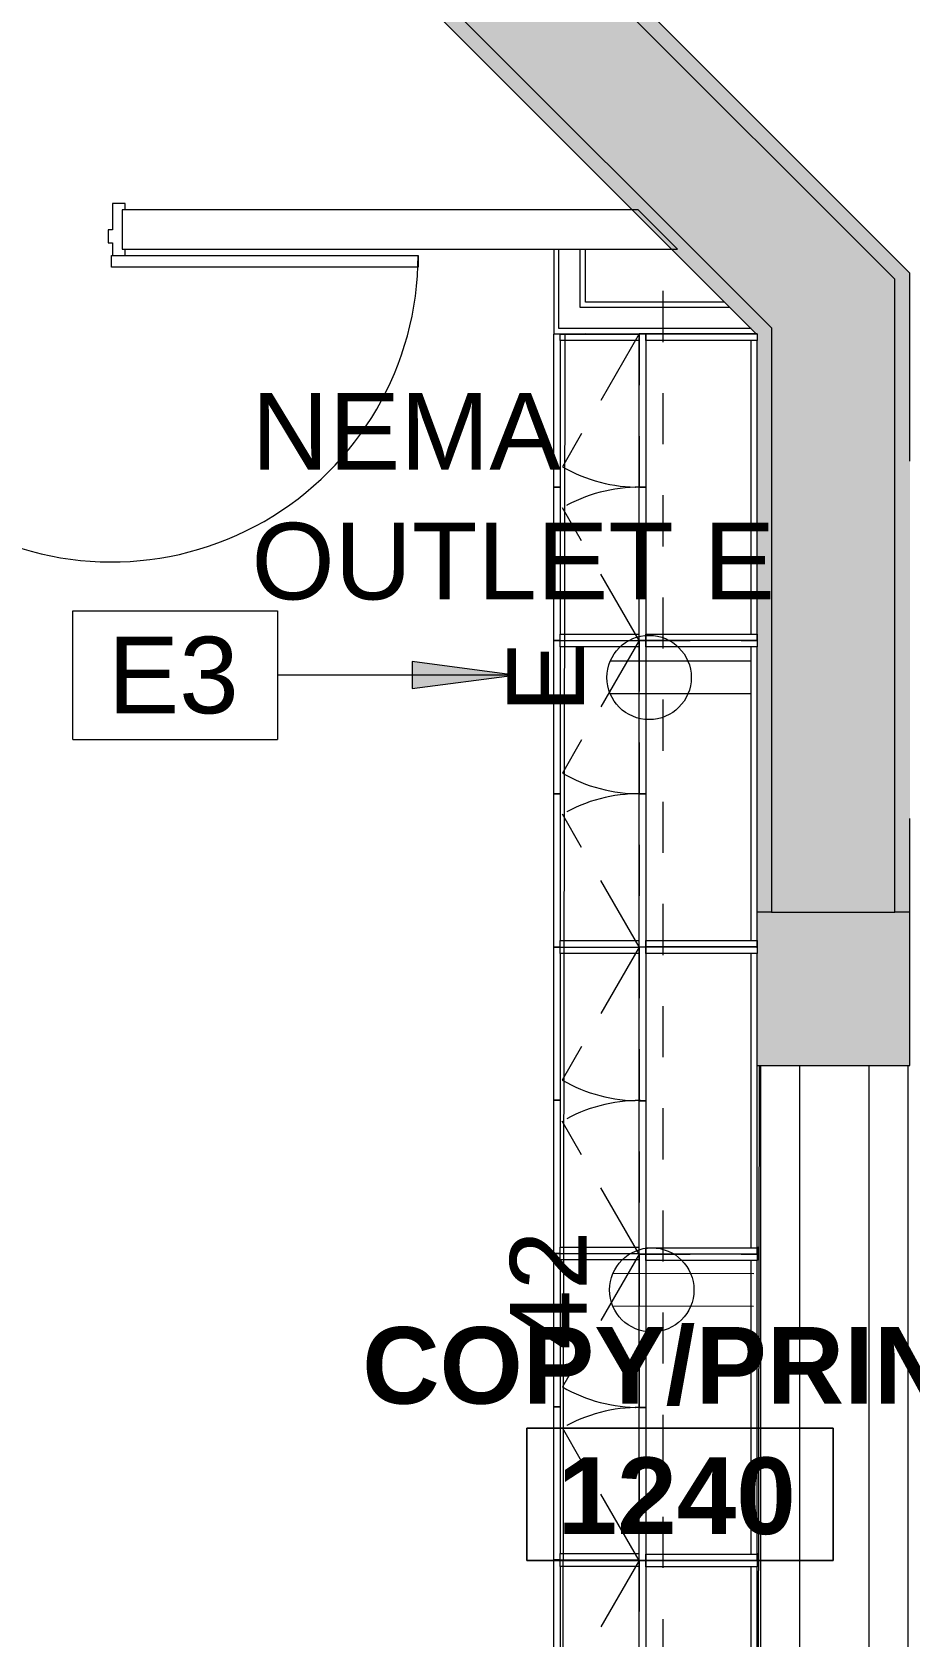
# Model space of a CAD drawing. Header units: inches. Extents: x -326 to 986, y -79 to 1436.
# Drawn here: x -78.7 to 24.4, y 1032.4 to 1220.9 of the extents above; entities that cross this region are included whole.
import ezdxf

# ---------------------------------------------------------------- set-up
doc = ezdxf.new("R2010")
doc.units = ezdxf.units.IN
doc.header["$LTSCALE"] = 48
doc.header["$MEASUREMENT"] = 0
doc.linetypes.add('Dash', pattern=[0.25, 0.125, -0.125])
doc.linetypes.add('Hidden', pattern=[0.28125, 0.1875, -0.09375])
for name, color, linetype, lineweight in [('A-ANNO-KEYN', 8, 'Continuous', 9), ('A-ANNO-NOTE', 4, 'Continuous', 13), ('A-AREA-IDEN', 1, 'Continuous', 9), ('A-DETL', 8, 'Continuous', 9), ('A-DETL-GENF', 247, 'Continuous', 9), ('A-DETL-THIN', 8, 'Continuous', 9), ('A-DOOR', 8, 'Continuous', 13), ('A-WALL', 8, 'Continuous', 13), ('A-WALL-PATT', 8, 'Continuous', 13), ('G-ANNO-TEXT', 8, 'Continuous', 9), ('I-WALL', 8, 'Continuous', 13), ('Q-CASE', 8, 'Continuous', 9), ('Q-CASE-HDLN', 8, 'Dash', 9), ('S-COLS', 8, 'Continuous', 13)]:
    doc.layers.add(name, color=color, linetype=linetype, lineweight=lineweight)
doc.styles.add('Arial', font='arial.ttf', dxfattribs={"height": 9})
doc.styles.add('Swis721 Lt BT', font='swissl.ttf', dxfattribs={"height": 9})
doc.styles.add('Swis721 Lt BT_B', font='', dxfattribs={"height": 9})
doc.styles.get('Swis721 Lt BT_B').set_extended_font_data('Swis721 Lt BT', bold=True)

# ---------------------------------------------------------------- blocks, each defined once
blk = doc.blocks.new('Concrete-Square-Column - 18 x 18-8705067-Level XX  POWER _ SIGNAL NEW')
at = {"layer": 'S-COLS'}
blk.add_hatch(color=256, dxfattribs=at).paths.add_polyline_path([(9, -9), (9, 9), (-8.93, 9), (-8.93, -9), (8.81, -9)], flags=0)
for p, q in [((-7.25, 9), (-8.93, 9)), ((9, 9), (7.25, 9)), ((9, -9), (9, 9)), ((-8.93, -9), (9, -9))]:
    blk.add_line(p, q, dxfattribs=at)
blk = doc.blocks.new('Counter Top - 24_ Depth-8705237-Level XX  POWER _ SIGNAL NEW')
at = {"layer": 'Q-CASE'}
for p, q in [((132.69, 0), (38.62, 0)), ((132.69, -0.13), (132.69, 0)), ((-47.26, -13.5), (-47.26, -20.57)), ((132.69, -23), (132.69, -14)), ((-47.26, -23), (132.69, -23))]:
    blk.add_line(p, q, dxfattribs=at)
blk = doc.blocks.new('Door - Single - Solid Door-8691377-Level XX  POWER _ SIGNAL NEW')
at = {"layer": 'A-DOOR'}
for p, q in [((-50.01, 4.53), (-14.01, 4.53)), ((-50.01, 3.15), (-50.01, 4.53)), ((-14.01, 4.53), (-14.01, 3.15)), ((-14.01, 3.15), (-50.01, 3.15)), ((-15.63, 3.15), (-15.63, 2.4)), ((-14.13, 1.65), (-14.13, 3.15)), ((23.62, 3.15), (22.12, 3.15)), ((22.12, 3.15), (22.12, 1.65)), ((23.62, 2.4), (23.62, 3.15)), ((-13.63, 1.65), (-14.13, 1.65)), ((-14.13, -2.97), (-14.13, 0.15)), ((-14.13, 0.15), (-13.63, 0.15)), ((-13.63, 0.15), (-13.63, 1.65)), ((22.12, 1.65), (21.62, 1.65)), ((21.62, 1.65), (21.62, 0.15)), ((21.62, 0.15), (22.12, 0.15)), ((22.12, 0.15), (22.12, -2.97)), ((-15.63, -2.22), (-15.63, -2.97)), ((-15.63, -2.97), (-14.13, -2.97)), ((22.12, -2.97), (23.62, -2.97)), ((23.62, -2.97), (23.62, -2.22))]:
    blk.add_line(p, q, dxfattribs=at)
blk.add_arc((-14.01, 3.15), 36, 359.5, 180, dxfattribs=at)
blk = doc.blocks.new('CW Cupbd - UB 34_5_h x 24_d - 2 Doors - 1 Shelf-V69-Level XX  POWER _ SIGNAL NEW')
at = {"layer": 'Q-CASE'}
for p, q in [((2, -25.61), (2, -16.34)), ((2.75, -16.34), (2.75, -25.61)), ((37.25, -25.61), (37.25, -16.34)), ((38, -25.61), (38, -16.34)), ((2, -25.61), (2, -26.36)), ((2.75, -25.61), (2, -25.61)), ((20, -26.36), (2, -26.36)), ((2.75, -25.61), (20, -25.61)), ((20, -26.36), (20, -25.61)), ((20, -25.61), (37.25, -25.61)), ((20, -25.61), (20, -26.36)), ((38, -26.36), (20, -26.36)), ((38, -25.61), (37.25, -25.61)), ((38, -26.36), (38, -25.61))]:
    blk.add_line(p, q, dxfattribs=at)
blk = doc.blocks.new('CW Cupbd - UB 34_5_h x 24_d - 2 Doors - 1 Shelf-V70-Level XX  POWER _ SIGNAL NEW')
at = {"layer": 'Q-CASE'}
for p, q in [((37.25, -2.36), (38, -2.36)), ((37.25, -2.47), (37.25, -2.36)), ((38, -2.47), (38, -2.36)), ((2, -25.61), (2, -16.34)), ((2.75, -16.34), (2.75, -25.61)), ((37.25, -25.61), (37.25, -16.34)), ((38, -25.61), (38, -16.34)), ((2, -25.61), (2, -26.36)), ((2.75, -25.61), (2, -25.61)), ((20, -26.36), (2, -26.36)), ((2.75, -25.61), (20, -25.61)), ((20, -26.36), (20, -25.61)), ((20, -25.61), (37.25, -25.61)), ((20, -25.61), (20, -26.36)), ((38, -26.36), (20, -26.36)), ((38, -25.61), (37.25, -25.61)), ((38, -26.36), (38, -25.61))]:
    blk.add_line(p, q, dxfattribs=at)
blk = doc.blocks.new('CW Cupbd - UB 34_5_h x 24_d - 2 Doors - 1 Shelf-V71-Level XX  POWER _ SIGNAL NEW')
at = {"layer": 'Q-CASE'}
for p, q in [((2, -2.36), (2.75, -2.36)), ((2, -2.47), (2, -2.36)), ((2.75, -2.36), (2.75, -2.47)), ((37.25, -2.36), (38, -2.36)), ((37.25, -2.47), (37.25, -2.36)), ((38, -2.47), (38, -2.36)), ((2, -25.61), (2, -16.34)), ((2.75, -16.34), (2.75, -25.61)), ((37.25, -25.61), (37.25, -16.34)), ((38, -25.61), (38, -16.34)), ((2, -25.61), (2, -26.36)), ((2.75, -25.61), (2, -25.61)), ((20, -26.36), (2, -26.36)), ((2.75, -25.61), (20, -25.61)), ((20, -26.36), (20, -25.61)), ((20, -25.61), (37.25, -25.61)), ((20, -25.61), (20, -26.36)), ((38, -26.36), (20, -26.36)), ((38, -25.61), (37.25, -25.61)), ((38, -26.36), (38, -25.61))]:
    blk.add_line(p, q, dxfattribs=at)
blk = doc.blocks.new('CW Cupbd Ohead - 23_5_h x 13 7_8_d - 2 Doors - 2 SHELVES-8590391-Level XX  POWER _ SIGNAL NEW')
at = {"layer": 'Q-CASE', "linetype": 'Hidden'}
for p, q in [((2, 16.24), (17.58, 25.23)), ((37.98, 16.24), (22.4, 25.23))]:
    blk.add_line(p, q, dxfattribs=at)
at = {"layer": 'Q-CASE'}
for p, q in [((2, 16.24), (19.99, 16.24)), ((2, 16.24), (2, 15.45)), ((19.99, 15.45), (2, 15.45)), ((2, 15.45), (2.75, 15.45)), ((2, 2.36), (2, 15.45)), ((2.75, 15.45), (2.75, 2.36)), ((19.99, 15.45), (19.99, 16.24)), ((19.99, 16.24), (37.98, 16.24)), ((19.99, 16.24), (19.99, 15.45)), ((37.98, 15.45), (19.99, 15.45)), ((37.23, 15.45), (37.98, 15.45)), ((37.23, 2.36), (37.23, 15.45)), ((37.98, 15.45), (37.98, 16.24)), ((37.98, 2.36), (37.98, 15.45)), ((2.75, 2.36), (2, 2.36)), ((37.23, 3.11), (2.75, 3.11)), ((2.75, 2.36), (37.23, 2.36)), ((37.98, 2.36), (37.23, 2.36))]:
    blk.add_line(p, q, dxfattribs=at)
at = {"layer": 'Q-CASE', "linetype": 'Hidden'}
for centre, start, end in [((2, 16.24), 359.5, 30), ((37.98, 16.24), 150, 180.5)]:
    blk.add_arc(centre, 17.99, start, end, dxfattribs=at)
at = {"layer": 'Q-CASE-HDLN'}
for p, q in [((37.98, 16.24), (2, 16.24)), ((2, 16.24), (2, 2.36)), ((37.98, 2.36), (37.98, 16.24)), ((2, 2.36), (37.98, 2.36))]:
    blk.add_line(p, q, dxfattribs=at)
blk = doc.blocks.new('CW Cupbd Ohead - 23_5_h x 13 7_8_d - 2 Doors - 2 SHELVES-8699906-Level XX  POWER _ SIGNAL NEW')
at = {"layer": 'Q-CASE', "linetype": 'Hidden'}
for p, q in [((2, 16.24), (17.62, 25.26)), ((38.09, 16.24), (22.46, 25.26))]:
    blk.add_line(p, q, dxfattribs=at)
at = {"layer": 'Q-CASE'}
for p, q in [((2, 16.24), (20.04, 16.24)), ((2, 16.24), (2, 15.45)), ((20.04, 15.45), (2, 15.45)), ((2, 15.45), (2.75, 15.45)), ((2, 2.36), (2, 15.45)), ((2.75, 15.45), (2.75, 2.36)), ((20.04, 15.45), (20.04, 16.24)), ((20.04, 16.24), (38.09, 16.24)), ((20.04, 16.24), (20.04, 15.45)), ((38.09, 15.45), (20.04, 15.45)), ((37.34, 15.45), (38.09, 15.45)), ((37.34, 2.36), (37.34, 15.45)), ((38.09, 15.45), (38.09, 16.24)), ((38.09, 2.36), (38.09, 15.45)), ((2.75, 2.36), (2, 2.36)), ((37.34, 3.11), (2.75, 3.11)), ((2.75, 2.36), (37.34, 2.36)), ((38.09, 2.36), (37.34, 2.36))]:
    blk.add_line(p, q, dxfattribs=at)
at = {"layer": 'Q-CASE', "linetype": 'Hidden'}
for centre, start, end in [((2, 16.24), 359.5, 30), ((38.09, 16.24), 150, 180.5)]:
    blk.add_arc(centre, 18.05, start, end, dxfattribs=at)
at = {"layer": 'Q-CASE-HDLN'}
for p, q in [((38.09, 16.24), (2, 16.24)), ((2, 16.24), (2, 2.36)), ((38.09, 2.36), (38.09, 16.24)), ((2, 2.36), (38.09, 2.36))]:
    blk.add_line(p, q, dxfattribs=at)
blk = doc.blocks.new('CW Cupbd Ohead - 23_5_h x 13 7_8_d - 2 Doors - 2 SHELVES-8699908-Level XX  POWER _ SIGNAL NEW')
at = {"layer": 'Q-CASE', "linetype": 'Hidden'}
for p, q in [((2, 16.24), (17.58, 25.24)), ((38, 16.24), (22.41, 25.24))]:
    blk.add_line(p, q, dxfattribs=at)
at = {"layer": 'Q-CASE'}
for p, q in [((2, 16.24), (20, 16.24)), ((2, 16.24), (2, 15.45)), ((20, 15.45), (2, 15.45)), ((2, 15.45), (2.75, 15.45)), ((2, 2.36), (2, 15.45)), ((2.75, 15.45), (2.75, 2.36)), ((20, 15.45), (20, 16.24)), ((20, 16.24), (38, 16.24)), ((20, 16.24), (20, 15.45)), ((38, 15.45), (20, 15.45)), ((37.25, 15.45), (38, 15.45)), ((37.25, 2.36), (37.25, 15.45)), ((38, 15.45), (38, 16.24)), ((38, 2.36), (38, 15.45)), ((2.75, 2.36), (2, 2.36)), ((37.25, 3.11), (2.75, 3.11)), ((2.75, 2.36), (37.25, 2.36)), ((38, 2.36), (37.25, 2.36))]:
    blk.add_line(p, q, dxfattribs=at)
at = {"layer": 'Q-CASE', "linetype": 'Hidden'}
for centre, start, end in [((2, 16.24), 359.5, 30), ((38, 16.24), 150, 180.5)]:
    blk.add_arc(centre, 18, start, end, dxfattribs=at)
at = {"layer": 'Q-CASE-HDLN'}
for p, q in [((38, 16.24), (2, 16.24)), ((2, 16.24), (2, 2.36)), ((38, 2.36), (38, 16.24)), ((2, 2.36), (38, 2.36))]:
    blk.add_line(p, q, dxfattribs=at)
blk = doc.blocks.new('Room Tag - Room Name and Number-3379422-Level XX  POWER _ SIGNAL NEW')
at = {"layer": 'A-AREA-IDEN'}
for p, q in [((-0.1881, -0.1636), (-0.1881, -0.0018)), ((-0.1881, -0.0018), (0.1869, -0.0018)), ((0.1869, -0.0018), (-0.1881, -0.0018)), ((-0.1881, -0.0018), (-0.1881, -0.1636)), ((0.1869, -0.0018), (0.1869, -0.1636)), ((0.1869, -0.1636), (0.1869, -0.0018)), ((0.1869, -0.1636), (-0.1881, -0.1636)), ((-0.1881, -0.1636), (0.1869, -0.1636))]:
    blk.add_line(p, q, dxfattribs=at)
blk = doc.blocks.new('Keynote Tag - Keynote Number - Boxed-135510-Level XX  POWER _ SIGNAL NEW')
at = {"layer": 'A-ANNO-KEYN'}
for p, q in [((-0.125, -0.0792), (-0.125, 0.0781)), ((-0.125, 0.0781), (0.125, 0.0781)), ((0.125, 0.0781), (0.125, -0.0792)), ((-0.125, -0.0792), (0.125, -0.0792))]:
    blk.add_line(p, q, dxfattribs=at)

msp = doc.modelspace()

# ---------------------------------------------------------------- hatches: boundary and pattern name
at = {"layer": 'A-ANNO-KEYN'}
msp.add_hatch(color=256, dxfattribs=at).paths.add_polyline_path([(-22.05, 1145.38), (-34.05, 1146.96), (-34.05, 1143.8)], flags=0)
at = {"layer": 'A-DETL-GENF'}
h = msp.add_hatch(color=256, dxfattribs=at)
h.paths.add_polyline_path([(858.61, -77.72), (982.64, -77.72), (982.64, -13.14), (735.72, 233.78), (660.14, 233.78), (660.14, 219.53), (734.76, 219.53), (968.39, -14.09), (968.39, -63.34), (738.06, -63.33), (687.39, -12.66), (687.39, -5.72), (673.14, -5.72), (673.14, -18.75), (732.1, -77.72), (764.21, -77.72)], flags=0)
h.paths.add_polyline_path([(962.64, 574.97), (984.64, 574.97), (984.64, 836.48), (964.39, 836.48), (964.39, 591.66), (506.39, 591.66), (506.39, 832.6), (486.14, 832.6), (486.14, 574.97), (910.69, 574.97)], flags=0)
h.paths.add_polyline_path([(877.02, 784.61), (912.77, 784.61), (912.77, 820.36), (902.33, 820.38), (902.33, 832.42), (879.64, 832.42), (879.64, 820.38), (875.64, 820.38), (875.64, 819.13), (594.64, 819.13), (594.64, 832.42), (571.89, 832.42), (571.89, 819.36), (558.02, 819.36), (558.02, 784.61), (593.77, 784.61), (593.77, 808.46), (877.02, 808.46), (877.02, 786.48)], flags=0)
h.paths.add_polyline_path([(508.14, 938.1), (508.14, 1417.55), (607.64, 1417.55), (607.64, 1188.97), (558.14, 1188.97), (558.14, 1174.05), (964.39, 1174.05), (964.39, 938.91), (984.64, 938.91), (984.64, 1193.86), (622.89, 1193.86), (622.89, 1433.6), (486.14, 1433.6), (486.14, 938.1), (506.89, 938.1)], flags=0)
h.paths.add_polyline_path([(8.14, 1117.53), (22.64, 1117.53), (22.64, 1191.89), (-219.48, 1434.01), (-288.01, 1434.01), (-288.01, 1182.01), (-228.61, 1122.61), (-176.25, 1122.61), (-176.25, 1138.46), (-224.25, 1138.46), (-274.61, 1190.61), (-274.61, 1419.61), (-225.31, 1419.61), (8.14, 1186.16), (8.14, 1152.98)], flags=0)
at = {"layer": 'A-WALL-PATT'}
for points in [[(24.39, 1187.66), (24.39, 1192.61), (-215.11, 1432.11), (-217.58, 1432.11), (22.64, 1191.89), (22.64, 1189.41)], [(8.14, 1183.68), (8.13, 1186.17), (-225.31, 1419.61), (-227.71, 1419.61), (6.41, 1185.44), (6.46, 1185.42), (6.46, 1185.36), (6.88, 1184.94)], [(22.64, 1117.53), (24.39, 1117.53), (24.39, 1187.66), (22.64, 1189.41), (22.64, 1152.98)], [(6.88, 1117.53), (8.14, 1117.53), (8.14, 1183.68), (6.46, 1185.36), (6.46, 1117.53), (6.77, 1117.53)]]:
    msp.add_hatch(color=256, dxfattribs=at).paths.add_polyline_path(points, flags=0)

# ---------------------------------------------------------------- linework, layer by layer
at = {"layer": 'A-ANNO-KEYN'}
for p, q in [((-22.05, 1145.38), (-34.05, 1146.96)), ((-34.05, 1146.96), (-34.05, 1143.8)), ((-22.05, 1145.38), (-49.89, 1145.38)), ((-34.05, 1143.8), (-22.05, 1145.38))]:
    msp.add_line(p, q, dxfattribs=at)
at = {"layer": 'A-ANNO-NOTE'}
for p, q in [((5.74, 1147.02), (-10.79, 1147.02)), ((5.74, 1143.19), (-10.79, 1143.19)), ((5.74, 1143.19), (-10.79, 1143.19)), ((6.05, 1075.05), (-10.48, 1075.08)), ((6.04, 1071.22), (-10.48, 1071.25)), ((6.04, 1071.22), (-10.48, 1071.25))]:
    msp.add_line(p, q, dxfattribs=at)
for centre in [(-6.23, 1145.1), (-5.92, 1073.16)]:
    msp.add_circle(centre, 4.95, dxfattribs=at)
at = {"layer": 'A-DETL', "linetype": 'Dash'}
msp.add_line((-4.61, 1190.5), (-4.61, 994.79), dxfattribs=at)
at = {"layer": 'A-DETL-THIN'}
for p, q in [((22.64, 1191.89), (-219.48, 1434.01)), ((-225.31, 1419.61), (8.14, 1186.16)), ((22.64, 1117.53), (22.64, 1191.89)), ((8.14, 1186.16), (8.14, 1117.53)), ((8.14, 1117.53), (22.64, 1117.53))]:
    msp.add_line(p, q, dxfattribs=at)
at = {"layer": 'A-WALL'}
for p, q in [((-7.51, 1200.05), (-68.11, 1200.05)), ((-68.11, 1200.05), (-68.11, 1195.42)), ((-7.51, 1200.05), (-2.89, 1195.42)), ((-68.11, 1195.42), (-2.89, 1195.42)), ((-16.82, 1186.08), (-16.82, 1195.42)), ((-14.32, 1188.58), (-14.32, 1195.42)), ((3.24, 1188.58), (-14.32, 1188.58)), ((5.74, 1186.08), (-16.82, 1186.08)), ((6.83, 1099.53), (6.83, 955.53)), ((11.45, 955.53), (11.45, 1099.53)), ((19.58, 1099.53), (19.58, 955.53)), ((24.2, 955.53), (24.2, 1099.53))]:
    msp.add_line(p, q, dxfattribs=at)
at = {"layer": 'I-WALL'}
for p, q in [((24.39, 1192.61), (-218.61, 1435.61)), ((-174.61, 1366.49), (6.39, 1185.43)), ((-17.44, 1195.42), (-17.44, 1185.45)), ((-13.69, 1189.2), (-13.69, 1195.42)), ((24.39, 1170.53), (24.39, 1192.61)), ((2.62, 1189.2), (-13.69, 1189.2)), ((-17.44, 1185.45), (6.37, 1185.45)), ((24.39, 1117.53), (24.39, 1128.53))]:
    msp.add_line(p, q, dxfattribs=at)

# ---------------------------------------------------------------- block references
at = {"layer": 'A-ANNO-KEYN', "xscale": 95.99999999999994, "yscale": 95.99999999999994, "zscale": 95.99999999999994}
msp.add_blockref('Keynote Tag - Keynote Number - Boxed-135510-Level XX  POWER _ SIGNAL NEW', (-61.89, 1145.43), dxfattribs=at)
at = {"layer": 'A-AREA-IDEN', "xscale": 95.99999999999994, "yscale": 95.99999999999994, "zscale": 95.99999999999994}
msp.add_blockref('Room Tag - Room Name and Number-3379422-Level XX  POWER _ SIGNAL NEW', (-2.55, 1057.08), dxfattribs=at)
at = {"layer": 'A-DOOR', "rotation": 180}
msp.add_blockref('Door - Single - Solid Door-8691377-Level XX  POWER _ SIGNAL NEW', (-83.37, 1197.82), dxfattribs=at)
at = {"layer": 'Q-CASE'}
for name, p, rotation in [('CW Cupbd - UB 34_5_h x 24_d - 2 Doors - 1 Shelf-V69-Level XX  POWER _ SIGNAL NEW', (8.93, 1187.44), 269.9999999999994), ('Counter Top - 24_ Depth-8705237-Level XX  POWER _ SIGNAL NEW', (6.81, 1138.16), 269.9069932019365), ('CW Cupbd Ohead - 23_5_h x 13 7_8_d - 2 Doors - 2 SHELVES-8699908-Level XX  POWER _ SIGNAL NEW', (8.83, 1147.45), 89.999999999999), ('CW Cupbd - UB 34_5_h x 24_d - 2 Doors - 1 Shelf-V69-Level XX  POWER _ SIGNAL NEW', (8.93, 1151.44), 269.9999999999994), ('CW Cupbd Ohead - 23_5_h x 13 7_8_d - 2 Doors - 2 SHELVES-8699908-Level XX  POWER _ SIGNAL NEW', (8.83, 1111.45), 89.999999999999), ('CW Cupbd - UB 34_5_h x 24_d - 2 Doors - 1 Shelf-V70-Level XX  POWER _ SIGNAL NEW', (8.93, 1115.44), 269.9999999999994), ('CW Cupbd Ohead - 23_5_h x 13 7_8_d - 2 Doors - 2 SHELVES-8699906-Level XX  POWER _ SIGNAL NEW', (8.83, 1075.35), 89.999999999999), ('CW Cupbd - UB 34_5_h x 24_d - 2 Doors - 1 Shelf-V71-Level XX  POWER _ SIGNAL NEW', (8.93, 1079.44), 269.9999999999994), ('CW Cupbd Ohead - 23_5_h x 13 7_8_d - 2 Doors - 2 SHELVES-8590391-Level XX  POWER _ SIGNAL NEW', (8.83, 1039.37), 89.999999999999), ('CW Cupbd - UB 34_5_h x 24_d - 2 Doors - 1 Shelf-V71-Level XX  POWER _ SIGNAL NEW', (8.93, 1043.44), 269.9999999999994), ('CW Cupbd Ohead - 23_5_h x 13 7_8_d - 2 Doors - 2 SHELVES-8590391-Level XX  POWER _ SIGNAL NEW', (8.83, 1003.39), 89.999999999999)]:
    msp.add_blockref(name, p, dxfattribs=dict(at, rotation=rotation))
at = {"layer": 'S-COLS'}
msp.add_blockref('Concrete-Square-Column - 18 x 18-8705067-Level XX  POWER _ SIGNAL NEW', (15.39, 1108.53), dxfattribs=at)

# ---------------------------------------------------------------- texts
at = {"layer": 'A-ANNO-KEYN', "insert": (-69.8, 1149.89), "char_height": 9, "width": 18.786, "attachment_point": 1, "style": 'Arial'}
msp.add_mtext('E3', dxfattribs=at)
at = {"layer": 'A-ANNO-NOTE', "char_height": 9, "attachment_point": 1, "rotation": 90, "style": 'Swis721 Lt BT'}
for s, insert, width in [('E', (-22.87, 1140.92), 9.393), ('42', (-22.57, 1066.14), 16.362)]:
    msp.add_mtext(s, dxfattribs=dict(at, insert=insert, width=width))
at = {"layer": 'A-AREA-IDEN', "char_height": 9, "attachment_point": 1, "style": 'Swis721 Lt BT_B'}
for s, insert, width in [('COPY/PRINT', (-39.92, 1068.8), 90.294), ('1240', (-16.97, 1053.48), 33.936)]:
    msp.add_mtext(s, dxfattribs=dict(at, insert=insert, width=width))
at = {"layer": 'G-ANNO-TEXT', "char_height": 9, "attachment_point": 1, "style": 'Swis721 Lt BT'}
for s, insert, width in [('NEMA', (-52.93, 1178.52), 42.42), ('OUTLET E', (-52.93, 1163.27), 70.296)]:
    msp.add_mtext(s, dxfattribs=dict(at, insert=insert, width=width))

doc.saveas('drawing.dxf')
